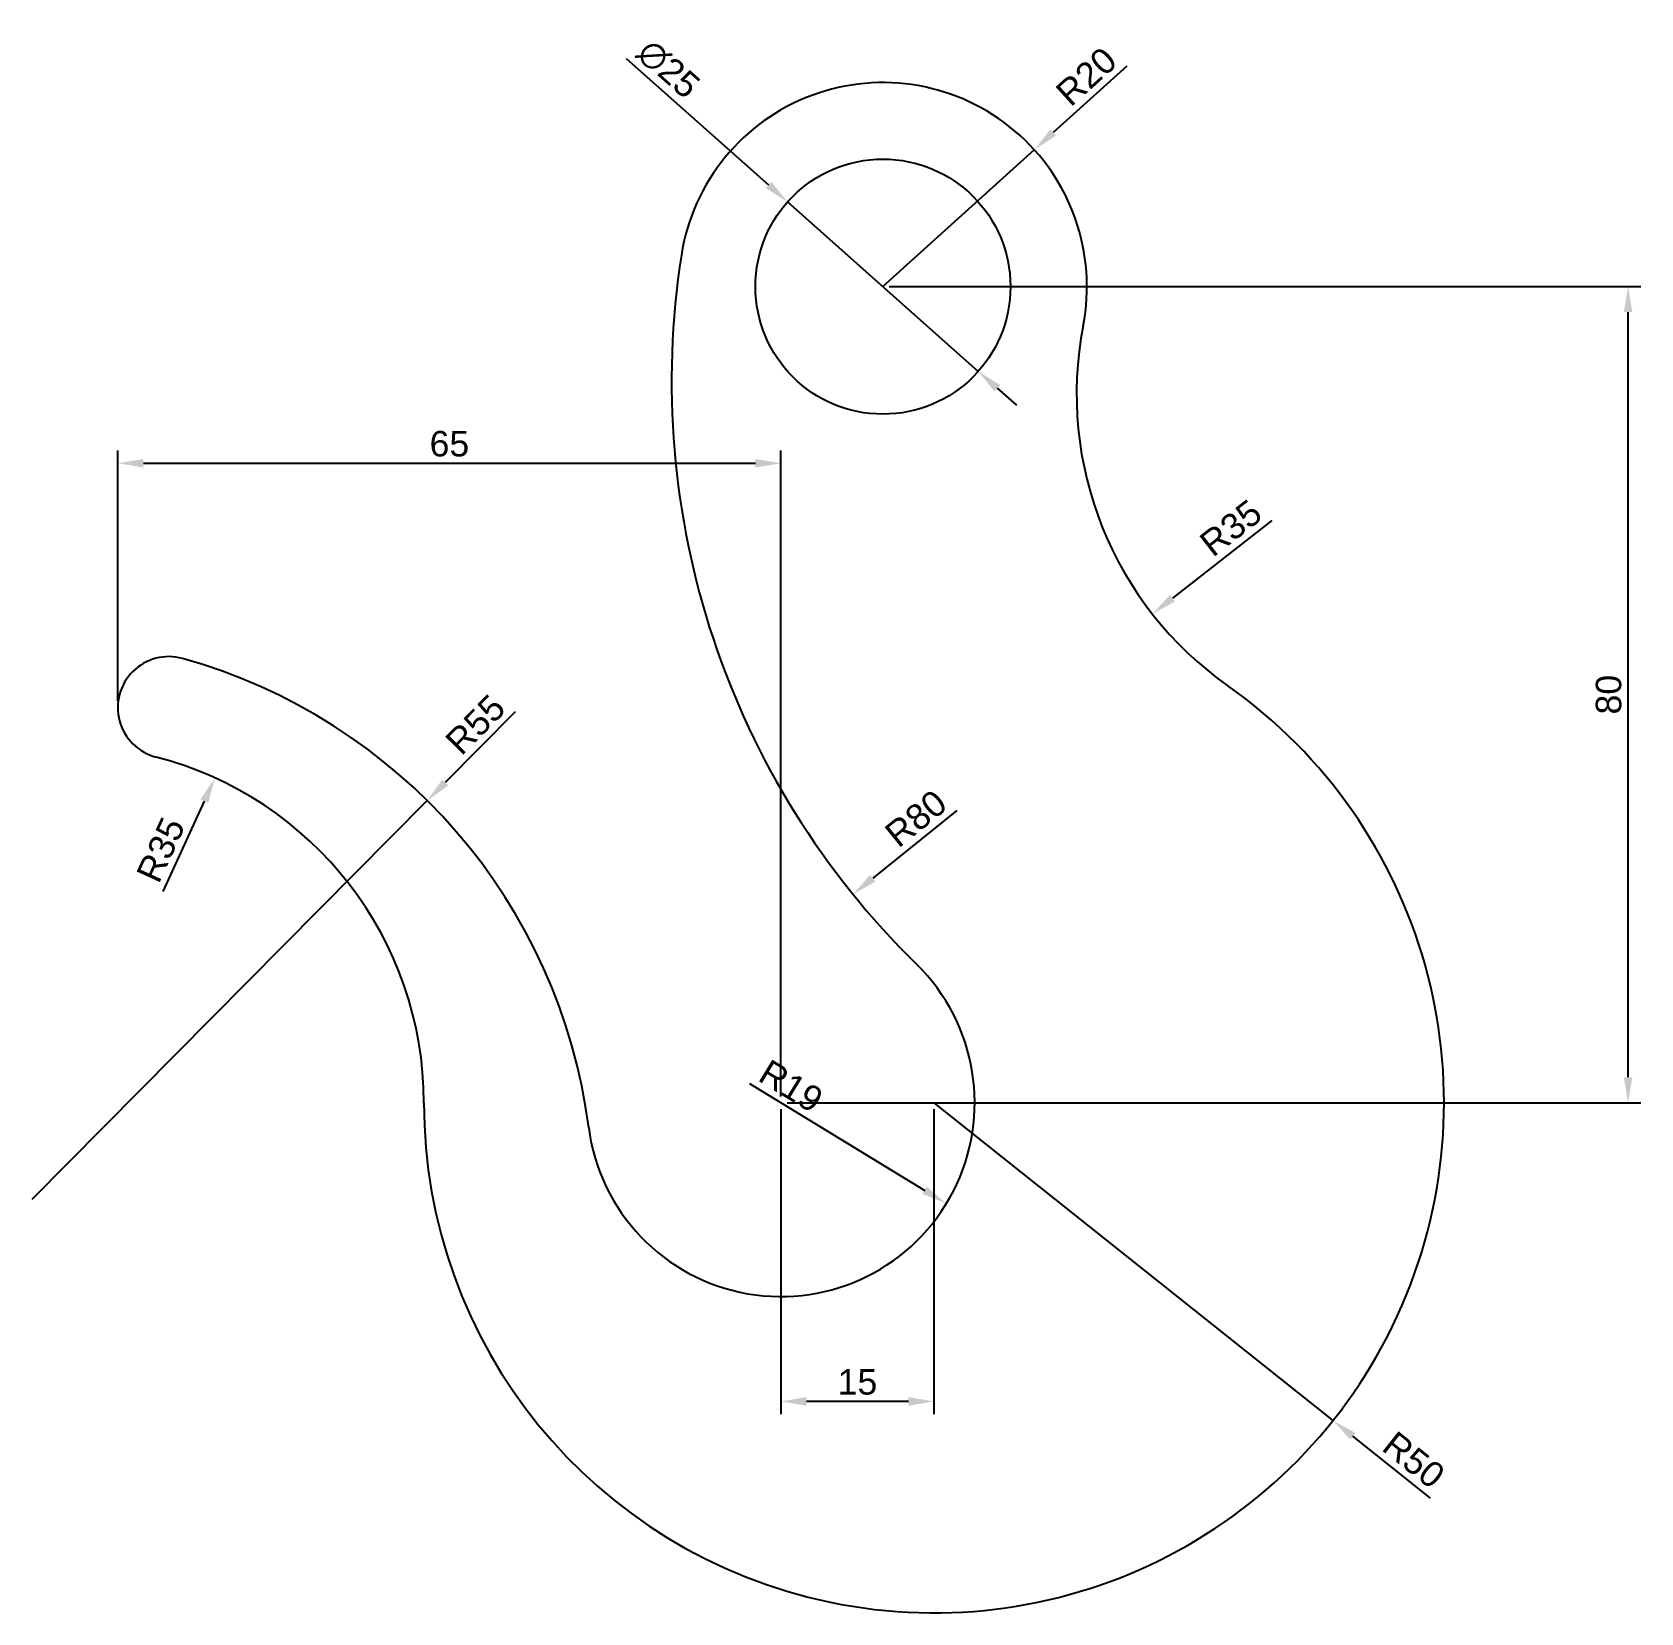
# Model space of a CAD drawing. Header units: millimetres. Extents: x 2085 to 2243, y 1537 to 1692.
import ezdxf

# ---------------------------------------------------------------- set-up
doc = ezdxf.new("R2010")
doc.units = ezdxf.units.MM
doc.styles.get("Standard").update_dxf_attribs({"font": 'arial.ttf'})
doc.dimstyles.new('ISO-25', dxfattribs={"dimtxt": 2.5, "dimasz": 2.5, "dimexe": 1.25, "dimexo": 0.625, "dimtad": 1, "dimtxsty": 'Standard', "dimcen": 2.5, "dimadec": 0, "dimazin": 0, "dimtfac": 1, "dimtmove": 0, "dimatfit": 3, "dimfxl": 1, "dimarcsym": 0})

# ---------------------------------------------------------------- blocks, each defined once
blk = doc.blocks.new('*D2')
at = {"color": 0, "lineweight": -2, "transparency": 16777216}
for p, q in [((2192.27, 1689.04), (2185.06, 1682.53)), ((2168.38, 1667.44), (2183.21, 1680.85))]:
    blk.add_line(p, q, dxfattribs=at)
at = {"color": 0, "transparency": 16777216}
blk.add_solid([(2184.79, 1682.84), (2185.34, 1682.22), (2183.21, 1680.85)], dxfattribs=at)
at = {"layer": 'Defpoints', "color": 0, "transparency": 16777216}
for p in [(2183.21, 1680.85), (2168.38, 1667.44)]:
    blk.add_point(p, dxfattribs=at)
at = {"color": 0, "transparency": 16777216, "insert": (2188.32, 1688.03), "char_height": 2.5, "attachment_point": 5, "rotation": 42.1219}
blk.add_mtext('R20', dxfattribs=at)
blk = doc.blocks.new('*D3')
at = {"color": 0, "lineweight": -2, "transparency": 16777216}
for p, q in [((2143.2, 1689.8), (2157.16, 1677.4)), ((2177.72, 1659.13), (2159.03, 1675.74)), ((2179.59, 1657.47), (2181.46, 1655.81))]:
    blk.add_line(p, q, dxfattribs=at)
at = {"color": 0, "transparency": 16777216}
for points in [[(2157.44, 1677.71), (2156.89, 1677.09), (2159.03, 1675.74)], [(2179.87, 1657.78), (2179.31, 1657.16), (2177.72, 1659.13)]]:
    blk.add_solid(points, dxfattribs=at)
at = {"layer": 'Defpoints', "color": 0, "transparency": 16777216}
for p in [(2159.03, 1675.74), (2177.72, 1659.13)]:
    blk.add_point(p, dxfattribs=at)
at = {"color": 0, "transparency": 16777216, "insert": (2147.34, 1688.76), "char_height": 2.5, "attachment_point": 5, "rotation": 318.3801}
blk.add_mtext('∅25', dxfattribs=at)
blk = doc.blocks.new('*D4')
at = {"color": 0, "lineweight": -2, "transparency": 16777216}
blk.add_line((2206.51, 1644.51), (2196.76, 1636.89), dxfattribs=at)
at = {"color": 0, "transparency": 16777216}
blk.add_solid([(2196.5, 1637.21), (2197.01, 1636.56), (2194.79, 1635.35)], dxfattribs=at)
at = {"layer": 'Defpoints', "color": 0, "transparency": 16777216}
for p in [(2222.36, 1656.9), (2194.79, 1635.35)]:
    blk.add_point(p, dxfattribs=at)
at = {"color": 0, "transparency": 16777216, "insert": (2202.48, 1643.78), "char_height": 2.5, "attachment_point": 5, "rotation": 38.0214}
blk.add_mtext('R35', dxfattribs=at)
blk = doc.blocks.new('*D5')
at = {"color": 0, "lineweight": -2, "transparency": 16777216}
blk.add_line((2175.61, 1616.09), (2167.38, 1609.44), dxfattribs=at)
at = {"color": 0, "transparency": 16777216}
blk.add_solid([(2167.12, 1609.76), (2167.64, 1609.12), (2165.44, 1607.87)], dxfattribs=at)
at = {"layer": 'Defpoints', "color": 0, "transparency": 16777216}
for p in [(2227.65, 1658.16), (2165.44, 1607.87)]:
    blk.add_point(p, dxfattribs=at)
at = {"color": 0, "transparency": 16777216, "insert": (2171.61, 1615.3), "char_height": 2.5, "attachment_point": 5, "rotation": 38.9477}
blk.add_mtext('R80', dxfattribs=at)
blk = doc.blocks.new('*D6')
at = {"color": 0, "lineweight": -2, "transparency": 16777216}
blk.add_line((2155.29, 1589.32), (2172.47, 1578.85), dxfattribs=at)
at = {"color": 0, "transparency": 16777216}
blk.add_solid([(2172.68, 1579.21), (2172.25, 1578.5), (2174.6, 1577.55)], dxfattribs=at)
at = {"layer": 'Defpoints', "color": 0, "transparency": 16777216}
for p in [(2158.38, 1587.44), (2174.6, 1577.55)]:
    blk.add_point(p, dxfattribs=at)
at = {"color": 0, "transparency": 16777216, "insert": (2159.37, 1589.06), "char_height": 2.5, "attachment_point": 5, "rotation": 328.6499}
blk.add_mtext('R19', dxfattribs=at)
blk = doc.blocks.new('*D7')
at = {"color": 0, "lineweight": -2, "transparency": 16777216}
for p, q in [((2169, 1667.44), (2242.67, 1667.44)), ((2241.42, 1589.94), (2241.42, 1664.94)), ((2159, 1587.44), (2242.67, 1587.44))]:
    blk.add_line(p, q, dxfattribs=at)
at = {"color": 0, "transparency": 16777216}
for points in [[(2241, 1664.94), (2241.84, 1664.94), (2241.42, 1667.44)], [(2241, 1589.94), (2241.84, 1589.94), (2241.42, 1587.44)]]:
    blk.add_solid(points, dxfattribs=at)
at = {"layer": 'Defpoints', "color": 0, "transparency": 16777216}
for p in [(2168.38, 1667.44), (2241.42, 1667.44), (2158.38, 1587.44)]:
    blk.add_point(p, dxfattribs=at)
at = {"color": 0, "transparency": 16777216, "insert": (2239.52, 1627.44), "char_height": 2.5, "attachment_point": 5, "rotation": 90}
blk.add_mtext('80', dxfattribs=at)
blk = doc.blocks.new('*D8')
at = {"color": 0, "lineweight": -2, "transparency": 16777216}
for p, q in [((2158.38, 1586.81), (2158.38, 1556.91)), ((2173.38, 1586.81), (2173.38, 1556.91)), ((2170.88, 1558.16), (2160.88, 1558.16))]:
    blk.add_line(p, q, dxfattribs=at)
at = {"color": 0, "transparency": 16777216}
for points in [[(2160.88, 1558.58), (2160.88, 1557.74), (2158.38, 1558.16)], [(2170.88, 1558.58), (2170.88, 1557.74), (2173.38, 1558.16)]]:
    blk.add_solid(points, dxfattribs=at)
at = {"layer": 'Defpoints', "color": 0, "transparency": 16777216}
for p in [(2158.38, 1587.44), (2173.38, 1587.44), (2158.38, 1558.16)]:
    blk.add_point(p, dxfattribs=at)
at = {"color": 0, "transparency": 16777216, "insert": (2165.88, 1560.06), "char_height": 2.5, "attachment_point": 5}
blk.add_mtext('15', dxfattribs=at)
blk = doc.blocks.new('*D9')
at = {"color": 0, "lineweight": -2, "transparency": 16777216}
for p, q in [((2173.38, 1587.44), (2212.49, 1556.29)), ((2222.05, 1548.68), (2214.45, 1554.74))]:
    blk.add_line(p, q, dxfattribs=at)
at = {"color": 0, "transparency": 16777216}
blk.add_solid([(2214.71, 1555.06), (2214.19, 1554.41), (2212.49, 1556.29)], dxfattribs=at)
at = {"layer": 'Defpoints', "color": 0, "transparency": 16777216}
for p in [(2173.38, 1587.44), (2212.49, 1556.29)]:
    blk.add_point(p, dxfattribs=at)
at = {"color": 0, "transparency": 16777216, "insert": (2220.41, 1552.42), "char_height": 2.5, "attachment_point": 5, "rotation": 321.4741}
blk.add_mtext('R50', dxfattribs=at)
blk = doc.blocks.new('*D10')
at = {"color": 0, "lineweight": -2, "transparency": 16777216}
for p, q in [((2093.38, 1626.79), (2093.38, 1651.37)), ((2158.38, 1588.06), (2158.38, 1651.37)), ((2095.88, 1650.12), (2155.88, 1650.12))]:
    blk.add_line(p, q, dxfattribs=at)
at = {"color": 0, "transparency": 16777216}
for points in [[(2095.88, 1650.54), (2095.88, 1649.7), (2093.38, 1650.12)], [(2155.88, 1650.54), (2155.88, 1649.7), (2158.38, 1650.12)]]:
    blk.add_solid(points, dxfattribs=at)
at = {"layer": 'Defpoints', "color": 0, "transparency": 16777216}
for p in [(2158.38, 1650.12), (2093.38, 1626.17), (2158.38, 1587.44)]:
    blk.add_point(p, dxfattribs=at)
at = {"color": 0, "transparency": 16777216, "insert": (2125.88, 1652.02), "char_height": 2.5, "attachment_point": 5}
blk.add_mtext('65', dxfattribs=at)
blk = doc.blocks.new('*D11')
at = {"color": 0, "lineweight": -2, "transparency": 16777216}
blk.add_line((2097.82, 1608.14), (2101.86, 1617.01), dxfattribs=at)
at = {"color": 0, "transparency": 16777216}
blk.add_solid([(2101.48, 1617.18), (2102.24, 1616.83), (2102.9, 1619.28)], dxfattribs=at)
at = {"layer": 'Defpoints', "color": 0, "transparency": 16777216}
for p in [(2102.9, 1619.28), (2088.38, 1587.44)]:
    blk.add_point(p, dxfattribs=at)
at = {"color": 0, "transparency": 16777216, "insert": (2097.59, 1612.23), "char_height": 2.5, "attachment_point": 5, "rotation": 65.4849}
blk.add_mtext('R35', dxfattribs=at)
blk = doc.blocks.new('*D12')
at = {"color": 0, "lineweight": -2, "transparency": 16777216}
for p, q in [((2132.33, 1625.74), (2125.47, 1618.82)), ((2084.98, 1577.99), (2123.71, 1617.05))]:
    blk.add_line(p, q, dxfattribs=at)
at = {"color": 0, "transparency": 16777216}
blk.add_solid([(2125.17, 1619.11), (2125.77, 1618.53), (2123.71, 1617.05)], dxfattribs=at)
at = {"layer": 'Defpoints', "color": 0, "transparency": 16777216}
for p in [(2123.71, 1617.05), (2084.98, 1577.99)]:
    blk.add_point(p, dxfattribs=at)
at = {"color": 0, "transparency": 16777216, "insert": (2128.43, 1624.5), "char_height": 2.5, "attachment_point": 5, "rotation": 45.2389}
blk.add_mtext('R55', dxfattribs=at)

msp = doc.modelspace()

# ---------------------------------------------------------------- linework, layer by layer
msp.add_circle((2168.376, 1667.436), 12.5)
for centre, radius, start, end in [((2168.376, 1667.436), 20, 348.95981, 171.10396), ((2227.654, 1658.158), 80, 171.10396, 225.59063), ((2222.358, 1656.904), 35, 168.95981, 234.81207), ((2098.376, 1626.166), 5, 74.46055, 255.52249), ((2084.981, 1577.994), 55, 7.33099, 74.46055), ((2173.376, 1587.436), 50, 180, 54.81207), ((2088.376, 1587.436), 35, 0, 75.52249), ((2158.376, 1587.436), 19, 187.33099, 45.59063)]:
    msp.add_arc(centre, radius, start, end)

# ---------------------------------------------------------------- dimensions: what is measured, and where the dimension line sits
dim = msp.add_diameter_dim_2p(p1=(2177.721, 1659.134), p2=(2159.031, 1675.738), dimstyle='ISO-25')
dim.commit()
dim.dimension.update_dxf_attribs({"geometry": '*D3', "text_midpoint": (2146.032, 1687.288), "dimtype": 163})
for center, mpoint, picture, middle in [((2168.376, 1667.436), (2183.21, 1680.85), '*D2', (2188.32, 1688.034)), ((2084.981, 1577.994), (2123.709, 1617.046), '*D12', (2128.433, 1624.503)), ((2173.376, 1587.436), (2212.492, 1556.293), '*D9', (2220.411, 1552.419))]:
    dim = msp.add_radius_dim(center=center, mpoint=mpoint, dimstyle='ISO-25')
    dim.commit()
    dim.dimension.update_dxf_attribs({"geometry": picture, "text_midpoint": middle})
dim = msp.add_linear_dim(base=(2241.419, 1667.436), p1=(2158.376, 1587.436), p2=(2168.376, 1667.436), angle=90, dimstyle='ISO-25')
dim.commit()
dim.dimension.update_dxf_attribs({"geometry": '*D7', "text_midpoint": (2239.517, 1627.436)})
for center, mpoint, picture, middle in [((2227.654, 1658.158), (2165.437, 1607.869), '*D5', (2172.802, 1613.822)), ((2222.358, 1656.904), (2194.786, 1635.345), '*D4', (2203.656, 1642.28)), ((2088.376, 1587.436), (2102.899, 1619.281), '*D11', (2099.321, 1611.437)), ((2158.376, 1587.436), (2174.602, 1577.551), '*D6', (2158.376, 1587.436))]:
    dim = msp.add_radius_dim(center=center, mpoint=mpoint, dimstyle='ISO-25')
    dim.commit()
    dim.dimension.update_dxf_attribs({"geometry": picture, "text_midpoint": middle, "dimtype": 164})
for base, p1, picture, middle in [((2158.376, 1650.12), (2093.376, 1626.166), '*D10', (2125.876, 1652.021)), ((2158.376, 1558.162), (2173.376, 1587.436), '*D8', (2165.876, 1560.063))]:
    dim = msp.add_linear_dim(base=base, p1=p1, p2=(2158.376, 1587.436), dimstyle='ISO-25')
    dim.commit()
    dim.dimension.update_dxf_attribs({"geometry": picture, "text_midpoint": middle})

doc.saveas('drawing.dxf')
